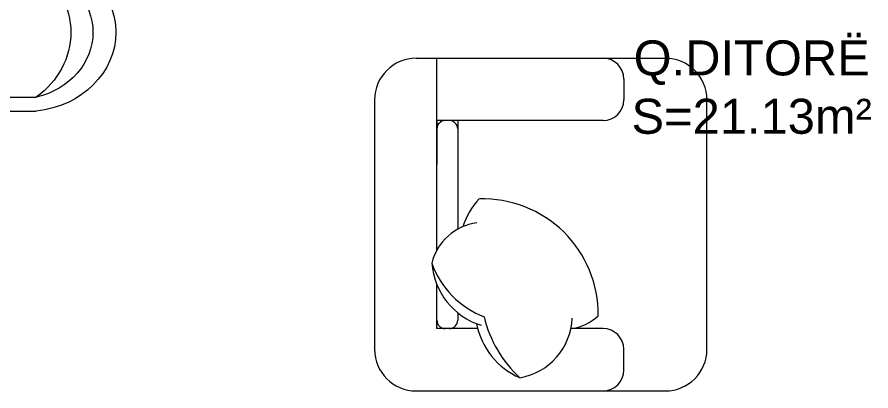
# Model space of a CAD drawing. Header units: feet. Extents: x 92587 to 97987, y -55119 to -48334.
# Drawn here: x 96178.1 to 96422.2, y -52370.3 to -52263.5 of the extents above; entities that cross this region are included whole.
import ezdxf

# ---------------------------------------------------------------- set-up
doc = ezdxf.new("R2010")
doc.units = ezdxf.units.FT
doc.header["$LTSCALE"] = 50
doc.header["$MEASUREMENT"] = 0
doc.layers.add('DEMOL', color=7, linetype='Continuous', lineweight=60, true_color=0xa87e00)
doc.layers.add('mobilimi', color=8, linetype='Continuous', lineweight=9)
doc.styles.add('RS_TEXT_1.50', font='arial.ttf', dxfattribs={"height": 12.5})

# ---------------------------------------------------------------- blocks, each defined once
blk = doc.blocks.new('1111')
at = {"layer": 'mobilimi'}
for p, q in [((7498090.66, 4737224.66), (7498067.1, 4737224.66)), ((7498090.66, 4737221.1), (7498090.66, 4737224.66)), ((7498090.15, 4737221.13), (7498066.85, 4737221.13)), ((7498092.44, 4737190.14), (7498092.44, 4737219.13)), ((7498090.15, 4737188.14), (7498066.85, 4737188.14)), ((7498090.66, 4737184.61), (7498090.66, 4737188.14)), ((7498090.66, 4737184.61), (7498066.85, 4737184.61))]:
    blk.add_line(p, q, dxfattribs=at)
for centre, major_axis, start_param, end_param in [((7498069.68, 4737204.62), (-23.08, 0), -1.458692, 1.447759), ((7498071.99, 4737204.63), (-19.57, 0), -1.304651, 1.304651), ((7498082.73, 4737204.63), (24.67, 0), 2.270248, 4.012938), ((7498090.15, 4737219.13), (-2.29, 0), 3.141593, 4.712389), ((7498090.15, 4737190.14), (2.29, 0), 4.712389, 6.283185)]:
    blk.add_ellipse(centre, major_axis=major_axis, ratio=0.87377, start_param=start_param, end_param=end_param, dxfattribs=at)

msp = doc.modelspace()

# ---------------------------------------------------------------- linework, layer by layer
at = {"layer": 'mobilimi'}
for p, q in [((96292.19, -52275.25), (96363.44, -52275.25)), ((96298.13, -52330.07), (96298.13, -52275.25)), ((96351.57, -52281.19), (96351.57, -52287.13)), ((96298.13, -52330.07), (96298.13, -52283.57)), ((96280.32, -52287.13), (96280.32, -52358.38)), ((96375.32, -52358.38), (96375.32, -52287.13)), ((96298.13, -52293.07), (96298.13, -52305.56)), ((96309.8, -52293.07), (96298.13, -52293.07)), ((96301.69, -52293.07), (96300.51, -52293.07)), ((96304.07, -52293.07), (96304.07, -52324.09)), ((96298.13, -52350.07), (96298.13, -52339.95)), ((96298.13, -52352.44), (96298.13, -52339.95)), ((96304.07, -52347.91), (96304.07, -52350.07)), ((96309.8, -52352.44), (96298.13, -52352.44)), ((96301.69, -52352.44), (96300.51, -52352.44)), ((96345.63, -52352.44), (96336.43, -52352.44)), ((96351.57, -52364.32), (96351.57, -52358.38)), ((96292.19, -52370.25), (96363.44, -52370.25))]:
    msp.add_line(p, q, dxfattribs=at)
msp.add_lwpolyline([(96345.63, -52293.07), (96309.8, -52293.07)], dxfattribs=at)
for centre, radius, start, end in [((96292.19, -52287.13), 11.88, 90, 180), ((96345.63, -52281.19), 5.94, 0, 90), ((96363.44, -52287.13), 11.88, 0, 90), ((96345.63, -52287.13), 5.94, 270, 0), ((96300.51, -52295.44), 2.38, 90, 180), ((96301.69, -52295.44), 2.38, 0, 90), ((96323.96, -52328.9), 19.21, 135.5055, 163.2207), ((96311.25, -52348.45), 33.03, 359.4211, 91.715), ((96311.67, -52337.58), 15.49, 97.768, 165.8936), ((96321.26, -52324.73), 26.23, 200.2594, 248.4317), ((96316.81, -52332.21), 20.22, 184.5332, 252.7286), ((96300.51, -52350.07), 2.38, 180, 270), ((96301.69, -52350.07), 2.38, 270, 0), ((96345.45, -52340.91), 34.81, 193.6492, 227.2632), ((96318.9, -52348.82), 17.9, 279.3928, 357.9328), ((96334.96, -52339.1), 13.44, 276.2903, 313.8884), ((96330.14, -52347.18), 21.01, 190.6387, 246.6848), ((96345.63, -52358.38), 5.94, 0, 90), ((96292.19, -52358.38), 11.88, 180, 270), ((96363.44, -52358.38), 11.88, 270, 0), ((96345.63, -52364.32), 5.94, 270, 0)]:
    msp.add_arc(centre, radius, start, end, dxfattribs=at)

# ---------------------------------------------------------------- block references
at = {"layer": 'mobilimi', "xscale": -1.123327195006823, "yscale": 1.123327195006823, "zscale": 1.123327195006823}
msp.add_blockref('1111', (8518965.99, -5373698.66), dxfattribs=at)

# ---------------------------------------------------------------- texts
at = {"layer": 'DEMOL', "lineweight": -2, "insert": (96388.13, -52283.56), "char_height": 10, "width": 93.9293, "attachment_point": 5, "style": 'RS_TEXT_1.50'}
msp.add_mtext('Q.DITORË\\PS=21.13m²', dxfattribs=at)

doc.saveas('drawing.dxf')
